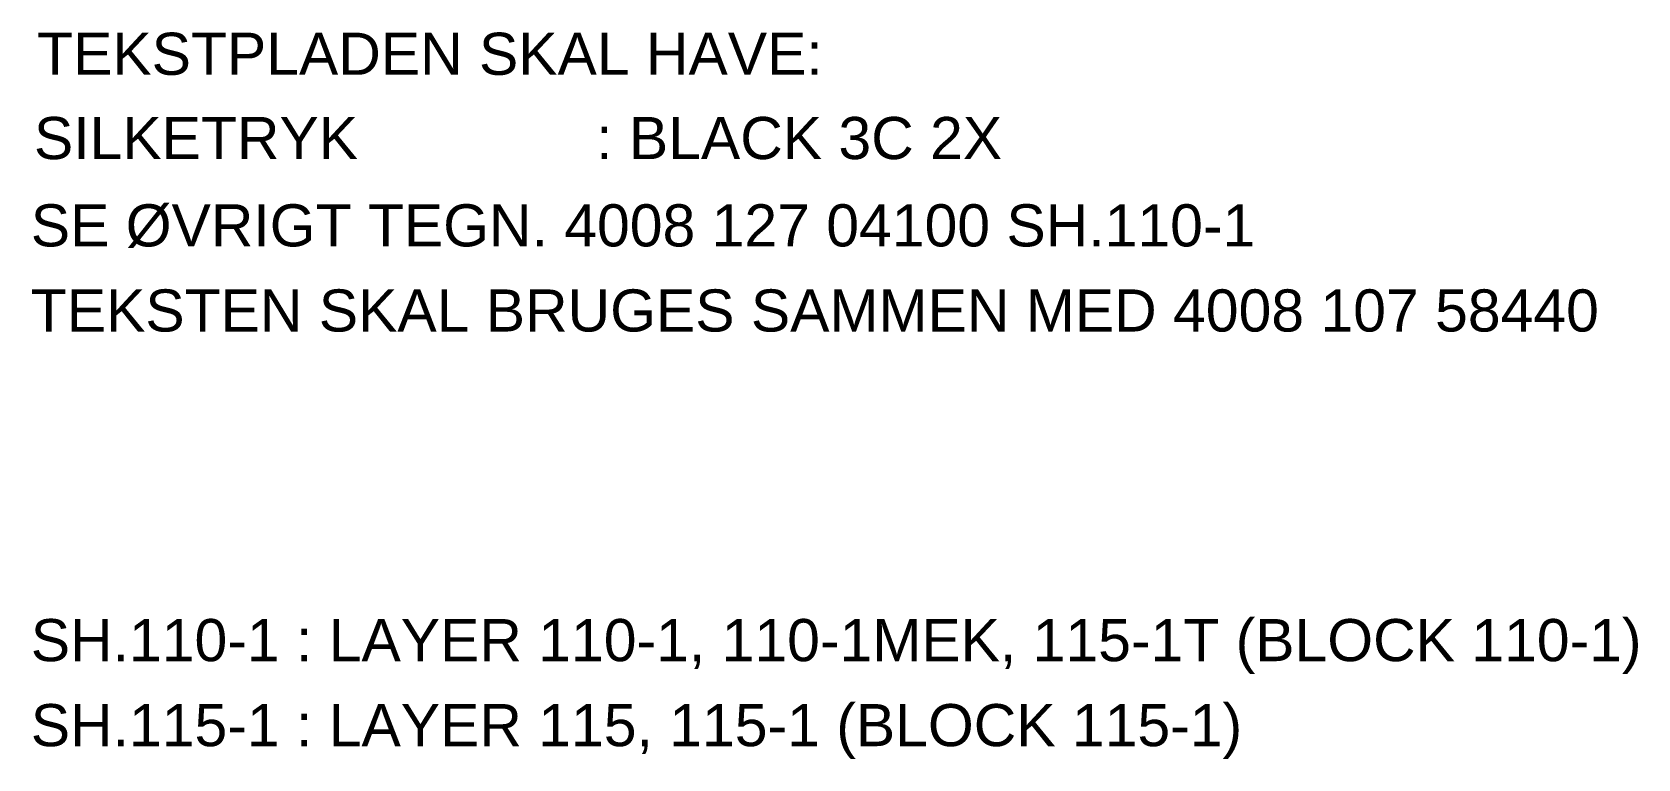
# Model space of a CAD drawing. Extents: x 39 to 191, y 166 to 235.
import ezdxf

# ---------------------------------------------------------------- set-up
doc = ezdxf.new("R2010")
doc.units = 0
doc.header["$MEASUREMENT"] = 0
doc.layers.add('README', color=10, linetype='CONTINUOUS')
doc.styles.get("Standard").update_dxf_attribs({"font": ''})
doc.styles.get('Standard').set_extended_font_data('Arial')

msp = doc.modelspace()

# ---------------------------------------------------------------- texts
at = {"layer": 'README'}
for s, p in [('TEKSTPLADEN SKAL HAVE:', (39.59, 231.26)), ('SILKETRYK', (39.29, 223.26)), (': BLACK 3C 2X', (92.62, 223.26)), ('SE ØVRIGT TEGN. 4008 127 04100 SH.110-1', (38.99, 214.97)), ('TEKSTEN SKAL BRUGES SAMMEN MED 4008 107 58440', (38.99, 206.89)), ('SH.110-1 : LAYER 110-1, 110-1MEK, 115-1T (BLOCK 110-1)', (38.99, 175.6)), ('SH.115-1 : LAYER 115, 115-1 (BLOCK 115-1) ', (38.99, 167.53))]:
    msp.add_text(s, height=4, dxfattribs=at).set_placement(p)

doc.saveas('drawing.dxf')
